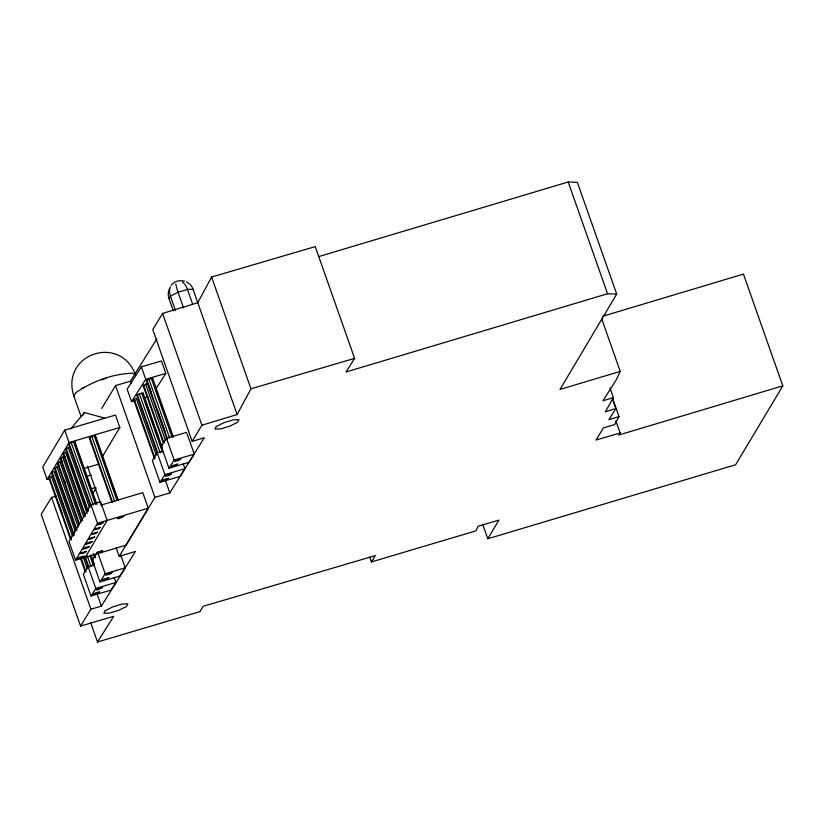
<?xml version="1.0" encoding="UTF-8"?>
<svg xmlns="http://www.w3.org/2000/svg" width="824" height="824" viewBox="0 0 824 824"><rect width="100%" height="100%" fill="white"/><g stroke="black" fill="none" stroke-linecap="round" stroke-linejoin="round"><path stroke-width="1.24" d="M170.424 286.701L169.868 288.4A13.668 10.939 54.5 0 0 170.403 296.104L175.502 310.586M169.445 288.534L168.343 292.541A13.751 13.277 -59.6 0 0 169.023 298.69L173.277 310.772M601.602 318.528L620.225 371.408L616.321 379.72L602.972 400.794L613.365 397.59L609.987 387.98M169.023 298.69L170.403 296.104L178.066 292.252L187.45 289.43L193.063 289.265L237.116 414.524L201.932 425.205L192.136 441.345L152.78 329.579L162.575 313.429L197.76 302.758L211.603 277.029L315.242 246.613L354.608 358.378L346.059 371.964L607.556 293.756L616.712 294.096L577.346 182.331L568.199 181.991L319.032 256.501M237.116 414.524L250.97 388.804L354.608 358.378M612.644 398.579L618.989 416.604L614.519 424.659L603.405 427.893L596.04 440.037L620.142 432.981L615.909 420.961M81.092 416.614L73.872 396.087L75.726 392.76C92.35 381.368 112.528 373.849 132.746 373.179L134.611 374.333M613.365 397.59L605.341 411.804L615.847 408.539L612.459 398.919M102.897 455.744L119.83 427.471L115.463 415.049L64.694 430.138L42.755 467.074L47.123 479.496L49.594 478.765M47.123 479.496L69.061 442.56L119.83 427.471M70.576 446.639L65.714 449.039L87.777 511.694M118.378 500.611L95.471 435.546L94.142 435.546L89.28 437.946L111.765 501.806M95.471 435.546L95.059 436.246L99.725 449.502M85.212 557.354L107.151 520.418L100.59 501.785L90.928 504.659L68.989 541.595L75.55 560.217L126.124 545.169L148.258 508.192L142.789 492.67L101.692 504.896M75.55 560.217L97.49 523.281L148.258 508.192M53.735 475.458L48.874 477.858L70.514 539.308M616.712 294.096L560.032 389.422L620.225 371.408M482.689 524.332L487.767 538.762L498.911 520.119L478.075 526.248L475.932 530.862L371.418 561.947L369.719 557.137M602.632 316.282L743.444 274.083L782.8 385.848L735.647 464.757L487.767 538.762M82.451 415.718L84.388 412.525L104.7 418.149M101.661 408.539L115.545 385.601L130.45 381.141L156.807 338.973M116.236 547.939L119.192 556.355L154.912 497.366L169.806 492.907L204.28 437.771L192.136 441.345M56.186 496.079L51.531 497.438L41.2 514.32L80.556 626.096L113.712 616.29L97.51 642.009L90.733 622.789M80.556 626.096L90.898 609.204L101.352 606.145L135.435 551.452L119.192 556.355M96.964 504.442L74.902 441.798L71.173 442.488L68.711 444.177L90.774 506.832M65.034 456.187L60.234 458.566L81.875 520.006M87.138 513.527L65.498 452.088L63.098 453.736L85.16 516.391M62.315 460.977L57.453 463.376L79.083 524.826M75.334 531.573L54.116 471.328L51.716 472.997L73.779 535.641M74.902 441.798L74.49 442.478L81.7 462.964M156.21 454.889L136.269 398.26L133.818 399.959L154.603 458.999M162.616 448.503L143.098 393.079L139.359 393.769L136.897 395.458L157.26 453.293M148.011 383.294L143.149 385.694L163.513 443.518M173.431 437.183L152.636 378.154L151.245 378.164L146.322 380.595L166.685 438.419M142.676 393.759L143.098 393.079M371.418 561.947L375.322 555.572L203.198 606.299L199.902 611.614L97.51 642.009M615.847 408.539L608.895 419.673L618.989 416.604M94.06 564.904L88.147 566.644L83.337 574.266L90.99 595.999L95.8 588.377L115.927 582.465L114.227 577.634M96.861 553.007L92.309 560.186L99.962 581.919L119.954 576.028L125.238 567.829L120.561 554.542M99.962 581.919L105.173 573.72L125.238 567.829M156.354 388.259L165.851 373.385L161.473 360.964L141.347 366.876L127.164 389.165L131.541 401.587L135.085 400.546M131.541 401.587L145.724 379.298L165.851 373.385M186.626 432.373L166.5 438.286L161.288 446.474L168.941 468.207L188.995 462.305L194.279 454.106L174.152 460.019L168.941 468.207M92.741 493.473L96.13 488.168M183.258 463.902L184.957 468.732L180.034 476.416L159.969 482.308L152.316 460.575L157.25 452.901L163.152 451.171M159.969 482.308L164.903 474.634L184.957 468.732M115.927 582.465L110.983 590.128L90.99 595.999M76.107 529.708L54.466 468.259L59.338 465.859M620.142 432.981L618.731 435.031L782.8 385.848M152.1 378.896L152.636 378.154M171.248 285.186C174.194 281.087 179.869 279.892 184.566 281.169M70.761 428.913L84.388 412.525M82.132 388.279L84.388 387.28M101.331 379.854L106.049 378.247M84.13 468.485L97.695 464.448M144.519 397.765L148.062 396.725M86.53 476.416L91.258 475.026M90.908 488.838L95.625 487.447M54.466 468.259L55.867 468.259M186.44 281.87L189.757 284.146A13.73 13.246 -60.4 0 1 193.053 289.265M182.485 281.983L184.772 284.29A13.751 7.787 78.8 0 1 187.45 289.43L192.558 303.922M135.538 374.91C120.335 333.607 60.162 354.083 73.872 396.087M568.199 181.991L607.556 293.756M211.603 277.029L250.97 388.804M183.597 307.949L178.066 292.252A13.689 2.276 68.6 0 1 176.068 285.289L175.842 283.981M162.575 313.429L201.932 425.205M187.048 433.579L193.856 452.901M156.766 392.142L163.131 410.218M151.245 378.164L172.041 437.204M148.784 378.906L169.579 437.935M148.433 384.499L151.4 392.924M158.198 412.206L165.408 432.682M146.744 379.905L167.53 438.945M141.347 366.876L145.724 379.298M166.5 438.286L174.152 460.019M145.611 384.015L165.562 440.644M143.572 385.004L163.935 442.838M146.064 403.399L153.285 423.886M155.406 429.912L158.373 438.337M160.072 443.158L161.339 446.773M141.697 393.079L162.483 452.118M139.359 393.769L160.155 452.809M137.32 394.778L157.683 452.603M157.25 452.901L164.903 474.634M130.45 381.141L131.294 383.541M165.15 479.692L169.806 492.907M134.23 399.279L155.025 458.309M115.545 385.601L154.912 497.366M102.691 457.938L104.813 463.964M106.512 468.774L115.422 494.081M94.142 435.546L117.049 500.611M91.732 436.246L114.649 501.301M89.692 437.245L112.6 502.31M87.457 466.219L101.414 505.874M85.088 472.605L91.454 490.671M94.43 499.107L95.697 502.722M73.511 441.798L95.574 504.453M71.173 442.488L93.236 505.143M64.694 430.138L69.061 442.56M90.928 504.659L97.49 523.281M69.123 443.497L91.186 506.142M68.248 447.329L89.456 507.563M66.136 448.338L88.199 510.993M63.52 453.056L85.15 514.495M97.943 553.192L105.173 573.72M62.634 456.898L83.852 517.142M60.657 457.876L82.719 520.531M94.111 554.13L95.378 557.745M93.266 553.615L94.533 557.23M59.843 461.697L81.061 521.942M91.083 554.964L94.482 564.605M64.427 480.32L65.693 483.935M57.865 462.697L79.506 524.136M90.115 556.179L93.503 565.82M56.938 466.59L78.156 526.824M87.22 555.706L91.042 566.551M54.951 467.558L77.013 530.203M85.243 556.684L89.064 567.53M84.398 556.169L95.8 588.377M97.119 594.125L101.352 606.145M83.42 557.755L87.241 568.591M52.139 472.307L74.201 534.961M81.38 558.754L86.046 572.011M80.474 558.27L85.14 571.526M51.335 476.169L72.553 536.414M49.286 477.158L71.348 539.813M58.586 503.989L62.161 514.145M51.531 497.438L90.898 609.204M105.215 610.677L103.845 613.283L109.448 613.118L118.831 610.296L126.371 606.495L127.802 603.868L122.199 604.023L112.878 606.824L105.215 610.677M216.321 426.502L214.94 429.088L220.616 428.923L229.875 426.132L237.528 422.279L238.981 419.663L233.377 419.828L223.984 422.65L216.321 426.502M94.554 529.059L94.142 529.76L97.943 529.049L100.404 527.339L94.554 529.059M92.134 541.687L89.672 543.376L85.871 544.097L88.271 542.419L92.134 541.687M118.12 517.966L117.708 518.667L119.099 518.646L123.899 516.277L118.12 517.966M77.714 557.879L77.302 558.579L81.102 557.869L83.564 556.159L77.714 557.879M97.551 524.218L97.129 524.898L100.93 524.188L103.33 522.519L97.551 524.218M89.085 538.597L88.662 539.287L90.063 539.277L94.863 536.898L89.085 538.597M91.938 533.777L91.526 534.457L95.265 533.777L97.716 532.077L91.938 533.777M80.567 553.028L80.144 553.718L83.945 552.997L86.407 551.308L80.567 553.028M89.157 546.58L86.757 548.248L82.894 548.99L85.366 547.311L89.157 546.58M97.047 552.317L96.624 553.007L98.025 552.997L102.825 550.628L97.047 552.317M162.658 480.001L162.246 480.68L163.636 480.68L168.508 478.281L162.658 480.001M165.748 475.5L165.325 476.179L169.126 475.469L171.526 473.8L165.748 475.5M171.989 465.725L171.577 466.415L175.378 465.704L177.84 464.005L171.989 465.725M175.172 460.626L174.75 461.316L178.55 460.595L181.064 458.875L175.172 460.626M96.696 589.212L96.274 589.902L97.675 589.891L102.537 587.491L96.696 589.212M103.021 579.437L102.598 580.117L103.999 580.117L108.799 577.737L103.021 579.437M99.457 591.993L97.057 593.661L93.205 594.413L95.728 592.693L99.457 591.993M111.971 572.629L109.561 574.297L105.709 575.028L108.232 573.319L111.971 572.629"/></g></svg>
